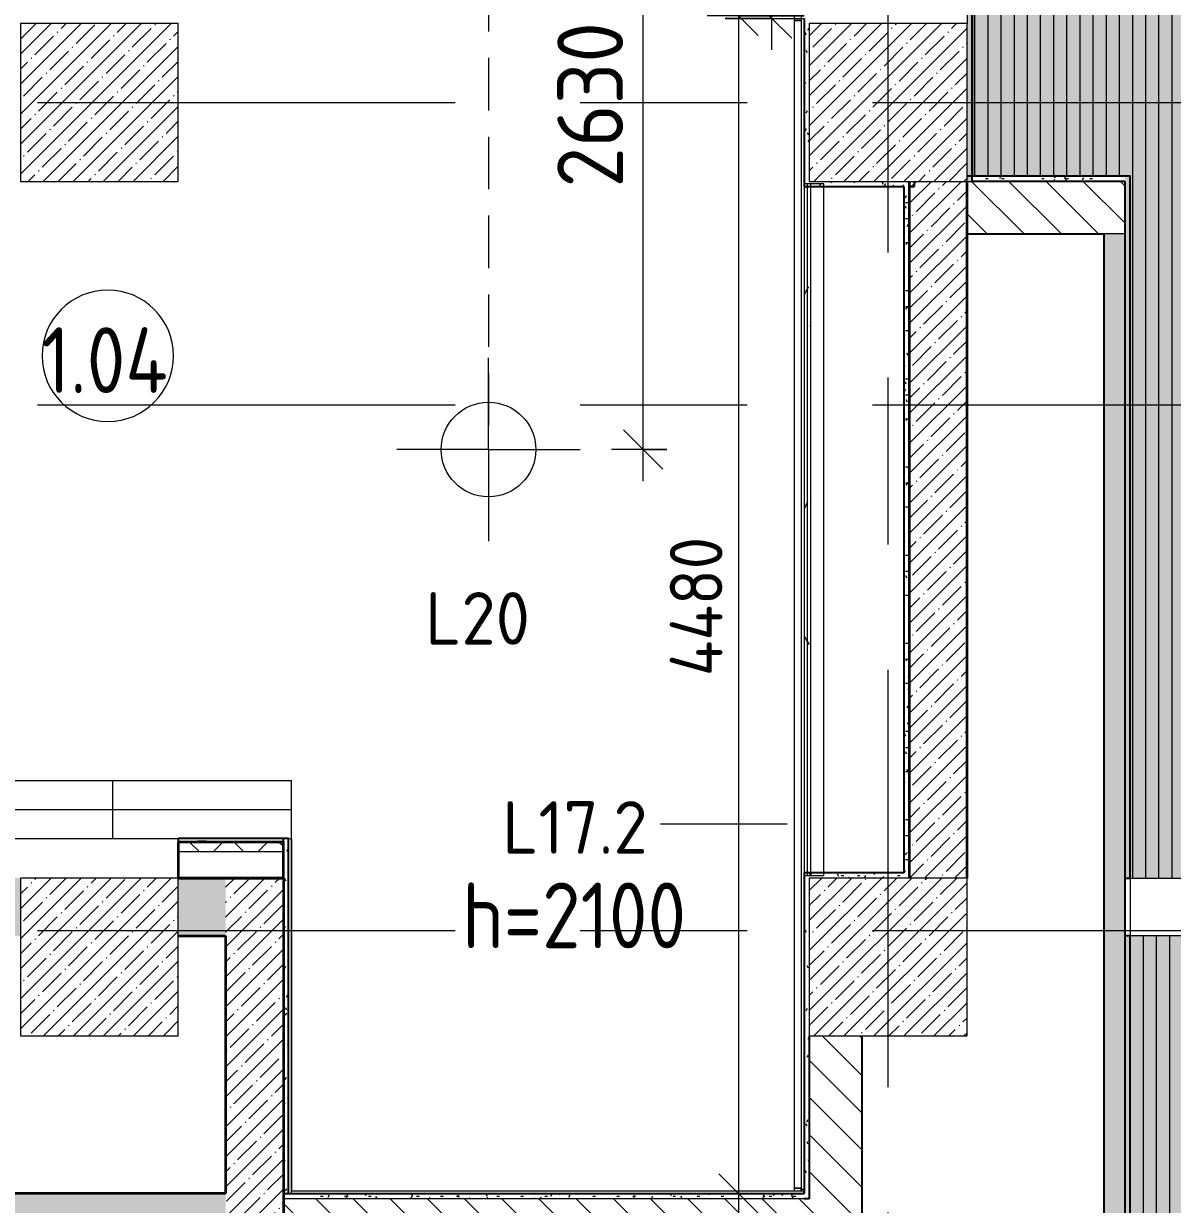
# Model space of a CAD drawing. Header units: millimetres. Extents: x -2911 to 185522, y -8553 to 29000.
# Drawn here: x 30022 to 34391, y 13959 to 18450 of the extents above; entities that cross this region are included whole.
import ezdxf

# ---------------------------------------------------------------- set-up
doc = ezdxf.new("R2010")
doc.units = ezdxf.units.MM
doc.linetypes.add('ADSK_Штрих_ш2 п1', pattern=[300, 200, -100])
doc.linetypes.add('Осевая', pattern=[3175, 635, -476.25, 1587.5, -476.25])
for name, color, linetype, lineweight in [('A-ANNO-DIMS', 7, 'Continuous', 9), ('A-ANNO-DIMS-100', 7, 'Continuous', 9), ('A-AREA-IDEN', 7, 'Continuous', 9), ('A-CLNG-PATT', 7, 'Continuous', 9), ('A-DETL-1', 7, 'ADSK_Штрих_ш2 п1', 9), ('A-WALL', 7, 'Continuous', 9), ('A-WALL-PATT', 7, 'Continuous', 9), ('E-LITE-EQPM-IDEN', 7, 'Continuous', 9), ('I-WALL', 7, 'Continuous', 9), ('S-COLS', 7, 'Continuous', 9), ('Оси-2', 7, 'Осевая', 9)]:
    doc.layers.add(name, color=color, linetype=linetype, lineweight=lineweight)
for name, color, linetype, lineweight, true_color in [('A-ANNO-NOTE', 1, 'Continuous', 9, 0xff0000), ('A-CLNG-1', 7, 'Continuous', 9, 0xc0c0c0), ('A-WALL-1', 7, 'Continuous', 25, 0x3c3c3c), ('A-WALL-2', 7, 'Continuous', 13, 0x3c3c3c), ('A-WALL-3', 7, 'Continuous', 35, 0x3c3c3c), ('A-WALL-FNSH-1', 7, 'Continuous', 9, 0x3c3c3c), ('A-WALL-FNSH-2', 7, 'Continuous', 13, 0x3c3c3c), ('E-LITE-EQPM-1', 1, 'Continuous', 9, 0xff0000), ('G-ANNO-TEXT-1', 1, 'Continuous', 9, 0xff0000)]:
    doc.layers.add(name, color=color, linetype=linetype, lineweight=lineweight, true_color=true_color)
doc.layers.add('A-CLNG-PATT-1', color=7, linetype='Continuous', lineweight=9, transparency=1)
doc.styles.add('GOST Common', font='GOST_Common.ttf', dxfattribs={"height": 200})
doc.styles.add('GOST Common_1', font='GOST_Common.ttf', dxfattribs={"width": 0.9, "height": 250})
doc.styles.add('ISOCPEUR', font='isocpeur.ttf', dxfattribs={"width": 0.9, "height": 250})
doc.styles.add('ISOCPEUR_2', font='isocpeur.ttf', dxfattribs={"width": 0.9, "height": 200})
doc.dimstyles.new('ISO-2_0_0_9К_Средний_округл2', dxfattribs={"dimscale": 304.8, "dimtxt": 199.196235, "dimasz": 0.492126, "dimexe": 0.393701, "dimexo": 0, "dimgap": 0, "dimtad": 1, "dimdec": 0, "dimrnd": 10, "dimzin": 0, "dimdsep": 46, "dimtxsty": 'ISOCPEUR_2', "dimblk1": 'OBLIQUE', "dimblk2": 'OBLIQUE', "dimsah": 1, "dimcen": 0.09, "dimdle": 0.393701, "dimazin": 0, "dimtfac": 1, "dimtdec": 4, "dimtix": 1, "dimtmove": 0, "dimatfit": 3, "dimfxl": 1, "dimtvp": 1, "dimtolj": 1, "dimtzin": 0, "dimarcsym": 2})
doc.dimstyles.new('ISO-2_5_0_9К_БОЛЬШОЙ', dxfattribs={"dimscale": 304.8, "dimtxt": 248.995294, "dimasz": 0.492126, "dimexe": 0.393701, "dimexo": 0.984252, "dimgap": 0, "dimtad": 1, "dimdec": 0, "dimrnd": 10, "dimzin": 0, "dimdsep": 46, "dimtxsty": 'ISOCPEUR', "dimblk1": 'OBLIQUE', "dimblk2": 'OBLIQUE', "dimsah": 1, "dimcen": 0.09, "dimdle": 0.393701, "dimazin": 0, "dimtfac": 1, "dimtdec": 4, "dimtix": 1, "dimtmove": 0, "dimatfit": 3, "dimfxl": 1, "dimtvp": 1, "dimtolj": 1, "dimtzin": 0, "dimarcsym": 2})
pattern_1 = [(45, (0, 0), (-57.02463, 57.02463), []), (45, (57.025, 0), (-57.02463, 57.02463), [100.806, -20.161, 3.353, -16.808])]
pattern_2 = [(135, (0, 0), (-70.71068, -70.71068), [])]
pattern_3 = [(0, (0, 0), (121.92, 30.48), [10.058, -81.382, 10.058, -81.382, -487.68]), (0, (0, 0), (121.92, 30.48), [-182.88, 10.058, -172.822, 10.058, -81.382, -213.36]), (0, (0, 0), (121.92, 30.48), [-457.2, 10.058, -50.902, 10.058, -142.342]), (120, (45.72, 15.24), (-87.356454, 90.345817), [10.058, -81.382, 10.058, -81.382, -487.68]), (120, (45.72, 15.24), (-87.356454, 90.345817), [-182.88, 10.058, -172.822, 10.058, -81.382, -213.36]), (120, (45.72, 15.24), (-87.356454, 90.345817), [-457.2, 10.058, -50.902, 10.058, -142.342]), (240, (60.96, 76.2), (-34.563546, -120.825817), [10.058, -81.382, 10.058, -81.382, -487.68]), (240, (60.96, 76.2), (-34.563546, -120.825817), [-182.88, 10.058, -172.822, 10.058, -81.382, -213.36]), (240, (60.96, 76.2), (-34.563546, -120.825817), [-457.2, 10.058, -50.902, 10.058, -142.342])]
pattern_4 = [(0, (0, 0), (406.4, 101.6), [33.528, -271.272, 33.528, -271.272, -1625.6]), (0, (0, 0), (406.4, 101.6), [-609.6, 33.528, -576.072, 33.528, -271.272, -711.2]), (0, (0, 0), (406.4, 101.6), [-1524, 33.528, -169.672, 33.528, -474.472]), (120, (152.4, 50.8), (-291.18818, 301.15272), [33.528, -271.272, 33.528, -271.272, -1625.6]), (120, (152.4, 50.8), (-291.18818, 301.15272), [-609.6, 33.528, -576.072, 33.528, -271.272, -711.2]), (120, (152.4, 50.8), (-291.18818, 301.15272), [-1524, 33.528, -169.672, 33.528, -474.472]), (240, (203.2, 254), (-115.21182, -402.75272), [33.528, -271.272, 33.528, -271.272, -1625.6]), (240, (203.2, 254), (-115.21182, -402.75272), [-609.6, 33.528, -576.072, 33.528, -271.272, -711.2]), (240, (203.2, 254), (-115.21182, -402.75272), [-1524, 33.528, -169.672, 33.528, -474.472])]

# ---------------------------------------------------------------- blocks, each defined once
blk = doc.blocks.new('BSC_Колонна _Прямоугольная - 600х600-V13-План расстановки осветительного оборудования 2 этажа в осях 1-12')
at = {"layer": 'S-COLS'}
h = blk.add_hatch(dxfattribs=at)
h.set_pattern_fill('FP_19', color=256, style=0, pattern_type=2)
h.set_pattern_definition([(45, (-33310, -18150), (-57.02463, 57.02463), []), (45, (-33252.975, -18150), (-57.02463, 57.02463), [100.806, -20.161, 3.353, -16.808])])
h.paths.add_polyline_path([(-300, -300), (300, -300), (300, 300), (-300, 300), (-300, -174.2)])
for p, q in [((300, 300), (-300, 300)), ((-300, 300), (-300, -300)), ((300, -300), (300, 300)), ((-300, -300), (300, -300))]:
    blk.add_line(p, q, dxfattribs=at)
blk = doc.blocks.new('BSC_Колонна _Прямоугольная - 600х600-V15-План расстановки осветительного оборудования 2 этажа в осях 1-12')
at = {"layer": 'S-COLS'}
h = blk.add_hatch(dxfattribs=at)
h.set_pattern_fill('FP_20', color=256, style=0, pattern_type=2)
h.set_pattern_definition([(45, (-33310, -14900), (-57.02463, 57.02463), []), (45, (-33252.975, -14900), (-57.02463, 57.02463), [100.806, -20.161, 3.353, -16.808])])
h.paths.add_polyline_path([(-300, -300), (300, -300), (300, 300), (-300, 300), (-300, -63.6)])
for p, q in [((300, 300), (-300, 300)), ((-300, 300), (-300, -300)), ((300, -300), (300, 300)), ((-300, -300), (300, -300))]:
    blk.add_line(p, q, dxfattribs=at)
blk = doc.blocks.new('BSC_Колонна _Прямоугольная - 600х600-V19-План расстановки осветительного оборудования 2 этажа в осях 1-12')
at = {"layer": 'S-COLS'}
h = blk.add_hatch(dxfattribs=at)
h.set_pattern_fill('FP_25', color=256, style=0, pattern_type=2)
h.set_pattern_definition([(45, (-30310, -14900), (-57.02463, 57.02463), []), (45, (-30252.975, -14900), (-57.02463, 57.02463), [100.806, -20.161, 3.353, -16.808])])
h.paths.add_polyline_path([(-300, -300), (300, -300), (300, 300), (-300, 300), (-300, -63.6)])
for p, q in [((300, 300), (-300, 300)), ((-300, 300), (-300, -300)), ((300, -300), (300, 300)), ((-300, -300), (300, -300))]:
    blk.add_line(p, q, dxfattribs=at)
blk = doc.blocks.new('Стены наклон_ амфитеатр - Стены наклон_ амфитеатр-32992696-План расстановки осветительного оборудования 2 этажа в осях 1-12')
at = {"layer": 'A-WALL-PATT'}
h = blk.add_hatch(dxfattribs=at)
h.set_pattern_fill('FP_62', color=256, style=0, pattern_type=2)
h.set_pattern_definition([(180, (26460, 15460), (-4e-13, -3050), []), (270, (26460, 15460), (1300, 8e-14), [])])
h.paths.add_polyline_path([(21879, 15350), (31041, 15350), (31041, 15570), (21879, 15570), (21879, 15359.7)])
at = {"layer": 'A-WALL'}
for p, q in [((31041, 15570), (28660, 15570)), ((31041, 15350), (31041, 15570)), ((31030, 15350), (31041, 15350))]:
    blk.add_line(p, q, dxfattribs=at)
blk = doc.blocks.new('Downlight - Strip - Лента_подстветка _в вестибюль l_4480_ 3-33402820-План расстановки осветительного оборудования 2 этажа в осях 1-12')
at = {"layer": 'E-LITE-EQPM-1'}
for p, q in [((-2231, -205.9), (-2220.9, -205.9)), ((-2220.9, -231.3), (-2220.9, -205.9)), ((-2220.9, -205.9), (2221, -205.9)), ((-2220.9, -205.9), (-2220.9, -231.3)), ((-2220.9, -231.3), (-2220.9, -205.9)), ((-2220.9, -205.9), (2221, -205.9)), ((2221, -205.9), (2221, -231.3)), ((2221, -231.3), (2221, -205.9)), ((2221, -205.9), (2240, -205.9)), ((2221, -205.9), (2221, -231.3)), ((2240, -205.9), (2240, -231.3)), ((-2220.9, -231.3), (-2231, -231.3)), ((2221, -231.3), (-2220.9, -231.3)), ((2221, -231.3), (-2220.9, -231.3)), ((2240, -231.3), (2221, -231.3))]:
    blk.add_line(p, q, dxfattribs=at)
blk = doc.blocks.new('BSC_Колонна _Прямоугольная - 600х600-V61-План расстановки осветительного оборудования 2 этажа в осях 1-12')
at = {"layer": 'S-COLS'}
h = blk.add_hatch(dxfattribs=at)
h.set_pattern_fill('FP_64', color=256, style=0, pattern_type=2)
h.set_pattern_definition([(45, (-30310, -18150), (-57.02463, 57.02463), []), (45, (-30252.975, -18150), (-57.02463, 57.02463), [100.806, -20.161, 3.353, -16.808])])
h.paths.add_polyline_path([(-300, -300), (300, -300), (300, 300), (-300, 300)])
for p, q in [((300, 300), (-300, 300)), ((-300, 300), (-300, -300)), ((300, -300), (300, 300)), ((-300, -300), (300, -300))]:
    blk.add_line(p, q, dxfattribs=at)
blk = doc.blocks.new('DIMBLOCK36-План расстановки осветительного оборудования 2 этажа в осях 1-12')
at = {"layer": 'A-ANNO-DIMS-100', "lineweight": 20}
for p, q in [((32868.1, 19455), (32793.1, 19530)), ((32868.1, 19455), (32943.1, 19380)), ((32868.1, 18470), (32793.1, 18545)), ((32868.1, 18470), (32943.1, 18395))]:
    blk.add_line(p, q, dxfattribs=at)
at = {"layer": 'A-ANNO-DIMS-100'}
for p, q in [((32468.3, 19455), (32988.1, 19455)), ((32868.1, 19455), (32468.3, 19455)), ((32868.1, 18350), (32868.1, 19455)), ((32690, 18470), (32988.1, 18470)), ((32868.1, 18470), (32690, 18470))]:
    blk.add_line(p, q, dxfattribs=at)
at = {"layer": 'A-ANNO-DIMS-100', "color": 0, "insert": (32541.5, 18747), "char_height": 250, "width": 517.144, "attachment_point": 1, "rotation": 90, "line_spacing_factor": 1.149209, "style": 'ISOCPEUR'}
blk.add_mtext('1/2', dxfattribs=at)
blk = doc.blocks.new('_Oblique')
at = {"color": 0, "linetype": 'ByBlock', "lineweight": -2}
blk.add_line((-0.5, -0.5), (0.5, 0.5), dxfattribs=at)
blk = doc.blocks.new('DIMBLOCK38-План расстановки осветительного оборудования 2 этажа в осях 1-12')
at = {"layer": 'A-ANNO-DIMS-100'}
for p, q in [((32378.3, 16710), (32378.3, 19575)), ((32468.3, 19455), (32258.3, 19455)), ((32378.3, 19455), (32468.3, 19455)), ((32468.3, 16830), (32258.3, 16830)), ((32378.3, 16830), (32468.3, 16830))]:
    blk.add_line(p, q, dxfattribs=at)
at = {"layer": 'A-ANNO-DIMS-100', "lineweight": 20}
for p, q in [((32378.3, 19455), (32303.3, 19530)), ((32378.3, 19455), (32453.3, 19380)), ((32378.3, 16830), (32303.3, 16905)), ((32378.3, 16830), (32453.3, 16755))]:
    blk.add_line(p, q, dxfattribs=at)
at = {"layer": 'A-ANNO-DIMS-100', "color": 0, "insert": (32051.7, 17826.5), "char_height": 250, "width": 758.478, "attachment_point": 1, "rotation": 90, "line_spacing_factor": 1.149209, "style": 'ISOCPEUR'}
blk.add_mtext('2630', dxfattribs=at)
blk = doc.blocks.new('Марка_Помещения - Номер-25198446-План расстановки осветительного оборудования 2 этажа в осях 1-12')
at = {"layer": 'A-AREA-IDEN'}
for start, end in [(360, 180), (180, 360)]:
    blk.add_arc((0, 0), 2.5, start, end, dxfattribs=at)
blk = doc.blocks.new('DIMBLOCK156-План расстановки осветительного оборудования 2 этажа в осях 1-12')
at = {"layer": 'A-ANNO-DIMS-100'}
for p, q in [((32741.1, 18600), (32741.1, 13880)), ((32990, 18480), (32621.1, 18480)), ((32741.1, 18480), (32990, 18480)), ((32847.1, 14000), (32621.1, 14000)), ((32741.1, 14000), (32847.1, 14000))]:
    blk.add_line(p, q, dxfattribs=at)
at = {"layer": 'A-ANNO-DIMS-100', "lineweight": 20}
for p, q in [((32741.1, 18480), (32666.1, 18555)), ((32741.1, 18480), (32816.1, 18405)), ((32741.1, 14000), (32666.1, 14075)), ((32741.1, 14000), (32816.1, 13925))]:
    blk.add_line(p, q, dxfattribs=at)
at = {"layer": 'A-ANNO-DIMS-100', "color": 0, "insert": (32479.8, 15968), "char_height": 200, "width": 652.751, "attachment_point": 1, "rotation": 90, "line_spacing_factor": 1.149209, "style": 'ISOCPEUR_2'}
blk.add_mtext('4480', dxfattribs=at)

msp = doc.modelspace()

# ---------------------------------------------------------------- hatches: boundary and pattern name
at = {"layer": 'A-CLNG-PATT'}
h = msp.add_hatch(dxfattribs=at)
h.set_pattern_fill('FP_56', color=256, style=0, pattern_type=2)
h.set_pattern_definition([(270, (35940, 19289.5), (50, 3e-15), [])])
h.paths.add_polyline_path([(38249, 15200), (38249, 23004), (37640, 23004), (37640, 23379), (34561, 23379), (34561, 23003), (33631, 23003), (33631, 17871.0001), (34231, 17871.0001), (34231, 15200), (36272.3243, 15200)])
h = msp.add_hatch(dxfattribs=at)
h.set_pattern_fill('FP_58', color=256, style=0, pattern_type=2)
h.set_pattern_definition([(90, (29280.914, 12844.014), (-50, 3e-15), [])])
h.paths.add_polyline_path([(32616.9604, 141), (32989, 141), (32989, 521), (33631, 521), (33631, 141), (35468.9999, 141), (35468.9999, 521), (35911, 521), (35911, 141), (37969, 141), (37969, 421), (38249, 421), (38249, 5249), (37189, 5249), (37189, 7921), (38282.6518, 7921), (38282.6518, 10679), (37969, 10679), (37969, 11221), (38249, 11221), (38249, 11476.6868), (37982.6518, 11609.8609), (38249, 11743.0349), (38249, 14980), (34231, 14980), (34231, 13759), (20231, 13759), (20231, 10880), (20250, 10880), (20250, 10830), (20231, 10830), (20231, 10325.4487), (20250, 10325.4487), (20250, 10275.4487), (20231, 10275.4487), (20231, 8530.4487), (20250, 8530.4487), (20250, 8480.4487), (20231, 8480.4487), (20231, 7970), (20250, 7970), (20250, 7921), (30931, 7921), (30931, 141), (31398.5058, 141)])
h.paths.add_polyline_path([(33310, 7089.7359), (33226.1877, 7096.9759), (33150.0237, 7115.6611), (33073.8809, 7148.087), (33009.127, 7187.9967), (32945.2477, 7243.8033), (32894.6919, 7304.1471), (32854.6505, 7370.0371), (32823.2771, 7448.288), (32805.7178, 7523.9932), (32799.8721, 7601.7302), (32807.0058, 7683.9369), (32825.6611, 7759.9763), (32856.2424, 7833.109), (32897.9967, 7900.8729), (32949.8959, 7961.4151), (33015.5872, 8016.1906), (33082.3363, 8056.3019), (33157.5776, 8086.5523), (33233.6186, 8104.2527), (33311.6493, 8110.1343), (33393.9369, 8102.9942), (33469.9763, 8084.3389), (33546.938, 8051.4112), (33613.0668, 8010.1295), (33673.8306, 7957.2759), (33726.4522, 7893.9858), (33766.4545, 7827.2951), (33795.9293, 7755.0173), (33814.0506, 7678.9492), (33819.764, 7593.6469), (33812.9942, 7516.0631), (33794.3389, 7440.0237), (33763.7576, 7366.891), (33722.0033, 7299.1271), (33665.4435, 7234.6044), (33606.1431, 7184.8698), (33539.5706, 7144.488), (33467.3606, 7114.6333), (33388.5945, 7095.9215), (33310.4989, 7089.7752)])
h.paths.add_polyline_path([(33310, 7090.7359), (33391.2865, 7097.3948), (33467.6802, 7115.7891), (33546.5422, 7149.5155), (33612.5865, 7190.7713), (33671.7382, 7241.8093), (33723.3428, 7302.848), (33766.4109, 7375.2046), (33795.5651, 7447.7364), (33813.2833, 7524.0073), (33819.0953, 7602.1442), (33812.8592, 7680.2285), (33794.2109, 7757.6803), (33763.4794, 7831.655), (33721.1108, 7900.3829), (33664.5016, 7964.889), (33609.2773, 8012.0394), (33535.1234, 8056.275), (33463.2844, 8085.3201), (33387.0522, 8103.1999), (33308.9279, 8109.1797), (33226.1877, 8101.9989), (33152.3197, 8084.2109), (33078.3449, 8053.4794), (33010.0743, 8011.5013), (32949.1888, 7959.2762), (32894.4471, 7893.5456), (32854.1989, 7826.2677), (32824.71, 7753.4098), (32806.8834, 7678.1113), (32800.7359, 7600), (32807.6487, 7517.6558), (32826.078, 7441.6221), (32856.5206, 7368.345), (32898.4987, 7300.0743), (32950.7238, 7239.1888), (33013.3968, 7186.3209), (33082.8639, 7144.5586), (33158.7579, 7114.1896), (33235.0671, 7096.6333), (33309.5497, 7090.7714)])
h.paths.add_polyline_path([(33310, 7100), (33226.1877, 7107.4991), (33152.3197, 7125.7855), (33077.1115, 7158.1081), (33010.6621, 7200.1422), (32953.6695, 7249.6982), (32902.0441, 7311.733), (32863.2836, 7375.9336), (32834.4717, 7445.4915), (32816.139, 7521.9957), (32810, 7600), (32816.5037, 7679.6665), (32835.6575, 7757.3713), (32867.074, 7831.2011), (32910.1422, 7899.3379), (32956.4466, 7953.5534), (33016.1074, 8004.5085), (33083.0047, 8045.5033), (33155.4915, 8075.5283), (33231.7827, 8093.8442), (33310.0146, 8099.9989), (33389.8229, 8093.4587), (33467.6802, 8074.2145), (33541.655, 8042.6477), (33609.3379, 7999.8578), (33664.5016, 7952.4432), (33714.5085, 7893.8926), (33757.7724, 7821.5169), (33785.5282, 7754.5085), (33803.8441, 7678.2172), (33809.9954, 7599.9416), (33803.4962, 7520.3336), (33783.8679, 7441.483), (33752.9259, 7368.799), (33709.8578, 7300.6621), (33663.5534, 7246.4466), (33603.8926, 7195.4915), (33530.8014, 7151.9312), (33458.2181, 7122.9616), (33388.2172, 7106.1558), (33310.1314, 7100.0103)])
at = {"layer": 'A-CLNG-PATT-1'}
msp.add_hatch(color=256, dxfattribs=at).paths.add_polyline_path([(38249, 15200), (38249, 22999.5), (37640, 22999.5), (37640, 23379), (34561, 23379), (34560, 23004), (33631, 23003), (33631, 17871.0001), (34231, 17871.0001), (34231, 15200), (36272.3243, 15200)])
h = msp.add_hatch(color=256, dxfattribs=at)
h.paths.add_polyline_path([(32989, 141), (32989, 521), (33631, 521), (33631, 141), (35468.9999, 141), (35468.9999, 521), (35911, 521), (35911, 141), (37969, 141), (37969, 421), (38249, 421), (38249, 5249), (37189, 5249), (37189, 7921), (38282.6518, 7921), (38282.6518, 10679), (37969, 10679), (37969, 11221), (38249, 11221), (38249, 11476.6868), (37982.6518, 11609.8609), (38249, 11743.0349), (38249, 14980), (34231, 14980), (34231, 13759), (20231, 13759), (20231, 10880), (20250, 10880), (20250, 10830), (20231, 10830), (20231, 10325.4487), (20250, 10325.4487), (20250, 10275.4487), (20231, 10275.4487), (20231, 8530.4487), (20250, 8530.4487), (20250, 8480.4487), (20231, 8480.4487), (20231, 7970), (20250, 7970), (20250, 7921), (30931, 7921), (30931, 141), (32616.9604, 141)])
h.paths.add_polyline_path([(33310, 7089.7359), (33226.1877, 7096.9759), (33150.0237, 7115.6611), (33073.8809, 7148.087), (33009.127, 7187.9967), (32945.2477, 7243.8033), (32893.4906, 7306.1074), (32853.4212, 7373.0048), (32823.2771, 7448.288), (32805.7178, 7523.9932), (32799.8721, 7601.7302), (32807.0058, 7683.9369), (32825.6611, 7759.9763), (32856.2424, 7833.109), (32897.9967, 7900.8729), (32949.8959, 7961.4151), (33016.1074, 8016.5094), (33083.0047, 8056.5788), (33157.5776, 8086.5523), (33233.6186, 8104.2527), (33311.6493, 8110.1343), (33393.9369, 8102.9942), (33469.9763, 8084.3389), (33546.938, 8051.4112), (33613.0668, 8010.1295), (33673.8306, 7957.2759), (33726.5094, 7893.8926), (33766.5787, 7826.9953), (33796.0514, 7754.5085), (33814.1082, 7678.2172), (33819.764, 7593.6469), (33812.9942, 7516.0631), (33794.3389, 7440.0237), (33763.7576, 7366.891), (33722.0033, 7299.1271), (33665.4435, 7234.6044), (33603.8926, 7183.4906), (33536.9952, 7143.4212), (33464.5085, 7113.9486), (33388.2172, 7095.8918), (33310.4989, 7089.7752)])
h.paths.add_polyline_path([(33310, 7090.7359), (33391.2865, 7097.3948), (33467.6802, 7115.7891), (33546.5422, 7149.5155), (33612.5865, 7190.7713), (33671.7382, 7241.8093), (33725.3401, 7306.1074), (33766.4109, 7375.2046), (33795.5651, 7447.7364), (33813.2833, 7524.0073), (33819.0953, 7602.1442), (33812.9566, 7679.8229), (33794.2109, 7757.6803), (33763.4794, 7831.655), (33721.1108, 7900.3829), (33664.5016, 7964.889), (33603.8926, 8015.3402), (33535.1234, 8056.275), (33463.2844, 8085.3201), (33387.0522, 8103.1999), (33308.9279, 8109.1797), (33226.1877, 8101.9989), (33152.3197, 8084.2109), (33078.3449, 8053.4794), (33010.0743, 8011.5013), (32949.1888, 7959.2762), (32894.4471, 7893.5456), (32854.1989, 7826.2677), (32823.944, 7750.2191), (32806.8834, 7678.1113), (32801.065, 7595.8188), (32807.0434, 7520.1771), (32826.078, 7441.6221), (32856.5206, 7368.345), (32898.4987, 7300.0743), (32950.7238, 7239.1888), (33016.1074, 7184.6598), (33083.0047, 7144.5003), (33158.7579, 7114.1896), (33235.0671, 7096.6333), (33309.5497, 7090.7714)])
h.paths.add_polyline_path([(33310, 7100), (33226.1877, 7107.4991), (33152.3197, 7125.7855), (33077.1115, 7158.1081), (33010.6621, 7200.1422), (32953.6695, 7249.6982), (32902.0441, 7311.733), (32863.2836, 7375.9336), (32834.4717, 7445.4915), (32816.139, 7521.9957), (32810, 7600), (32816.5037, 7679.6665), (32835.6575, 7757.3713), (32867.074, 7831.2011), (32910.1422, 7899.3379), (32956.4466, 7953.5534), (33016.1074, 8004.5085), (33083.0047, 8045.5033), (33155.4915, 8075.5283), (33231.7827, 8093.8442), (33310.0146, 8099.9989), (33389.8229, 8093.4587), (33467.6802, 8074.2145), (33541.655, 8042.6477), (33609.3379, 7999.8578), (33664.5016, 7952.4432), (33714.5085, 7893.8926), (33757.7724, 7821.5169), (33785.5282, 7754.5085), (33803.8441, 7678.2172), (33809.9954, 7599.9416), (33803.4962, 7520.3336), (33783.8679, 7441.483), (33752.9259, 7368.799), (33709.8578, 7300.6621), (33663.5534, 7246.4466), (33603.8926, 7195.4915), (33530.8014, 7151.9312), (33458.2181, 7122.9616), (33388.2172, 7106.1558), (33310.1314, 7100.0103)])
at = {"layer": 'I-WALL'}
h = msp.add_hatch(dxfattribs=at)
h.set_pattern_fill('FP_48', color=256, style=0, pattern_type=2)
h.set_pattern_definition(pattern_3)
h.paths.add_polyline_path([(33630, 17850.0001), (33630, 23004), (33610, 23004), (33610, 17850.0001)])
h = msp.add_hatch(dxfattribs=at)
h.set_pattern_fill('FP_48', color=256, style=0, pattern_type=2)
h.set_pattern_definition(pattern_3)
h.paths.add_polyline_path([(33010, 17830.0001), (33010, 18450.0001), (32990, 18450.0001), (32990, 17830.0001)])
h = msp.add_hatch(dxfattribs=at)
h.set_pattern_fill('FP_50', color=256, style=0, pattern_type=2)
h.set_pattern_definition(pattern_4)
h.paths.add_polyline_path([(33002.5, 15210.0001), (33002.5, 17840.0001), (32990, 17840.0001), (32990, 15210.0001)])
h = msp.add_hatch(dxfattribs=at)
h.set_pattern_fill('FP_50', color=256, style=0, pattern_type=2)
h.set_pattern_definition(pattern_4)
h.paths.add_polyline_path([(33015, 15210.0001), (33015, 17840.0001), (33002.5, 17840.0001), (33002.5, 15210.0001)])
h = msp.add_hatch(dxfattribs=at)
h.set_pattern_fill('FP_48', color=256, style=0, pattern_type=2)
h.set_pattern_definition(pattern_3)
h.paths.add_polyline_path([(33390, 17830.0001), (33410, 17830.0001), (33410, 17850.0001), (33010, 17850.0001), (33010, 17830.0001), (33370, 17830.0001)])
h = msp.add_hatch(dxfattribs=at)
h.set_pattern_fill('FP_48', color=256, style=0, pattern_type=2)
h.set_pattern_definition(pattern_3)
h.paths.add_polyline_path([(33390, 15200.0001), (33390, 17830.0001), (33370, 17830.0001), (33370, 15200.0001)])
h = msp.add_hatch(dxfattribs=at)
h.set_pattern_fill('FP_13', color=256, style=0, pattern_type=2)
h.set_pattern_definition(pattern_1)
h.paths.add_polyline_path([(33591.8726, 15200.0001), (33610, 15200.0001), (33610, 17850.0001), (33390, 17850.0001), (33390, 15200.0001)])
h = msp.add_hatch(dxfattribs=at)
h.set_pattern_fill('FP_48', color=256, style=0, pattern_type=2)
h.set_pattern_definition(pattern_3)
h.paths.add_polyline_path([(34210, 17850.0001), (34210, 17870.0001), (33610, 17870.0001), (33610, 17850.0001), (33835.415, 17850.0001)])
h = msp.add_hatch(dxfattribs=at)
h.set_pattern_fill('FP_11', color=256, style=0, pattern_type=2)
h.set_pattern_definition(pattern_2)
h.paths.add_polyline_path([(34130, 17650.0001), (34210, 17650.0001), (34210, 17850.0001), (33610, 17850.0001), (33610, 17650.0001), (33835.415, 17650.0001)])
h = msp.add_hatch(dxfattribs=at)
h.set_pattern_fill('FP_48', color=256, style=0, pattern_type=2)
h.set_pattern_definition(pattern_3)
h.paths.add_polyline_path([(34210, 13780), (34230, 13780), (34230, 14980), (34210, 14980), (34210, 14836.4446)])
h.paths.add_polyline_path([(34230, 15200), (34230, 17870.0001), (34210, 17870.0001), (34210, 15200)])
h = msp.add_hatch(dxfattribs=at)
h.set_pattern_fill('FP_22', color=256, style=0, pattern_type=2)
h.set_pattern_definition([(135, (0, 0), (-75.43415, -75.43415), [106.68, -17.78, 3.556, -17.78]), (135, (0, 75.39), (-75.43415, -75.43415), []), (50, (0, 0), (127.52922, -11.15758), [13.335, -146.685]), (355, (0, 0), (-24.66966, 133.74002), [10.668, -117.348]), (100.451, (10.63, -0.93), (102.85973, 122.58178), [11.333, -124.663]), (46.184, (0, 35.56), (189.75516, -29.43036), [20.002, -220.027]), (96.636, (15.81, 33.1), (166.1822, 173.1996), [17, -186.995]), (351.184, (0, 35.56), (166.1839, 173.1976), [16.002, -176.022]), (21, (17.78, 26.67), (106.13027, -71.58603), [13.335, -146.685]), (326, (17.78, 26.67), (43.26188, 128.93175), [10.668, -117.348]), (71.451, (26.62, 20.7), (149.39198, 57.34505), [11.333, -124.663]), (37.5, (0, 0), (2.16223, 59.18836), [3.353, -112.573, 3.353, -115.773, -117.792]), (37.5, (0, 0), (2.16223, 59.18836), [-235.052, 3.353, -114.44]), (7.5, (0, 0), (46.77386, 70.12615), [3.353, -64.567, 3.353, -109.906, -44.894]), (7.5, (0, 0), (46.77386, 70.12615), [-181.178, 3.353, -41.542]), (327.5, (-39.65, 0), (94.91367, -4.010093), [3.353, -41.097, 3.353, -135.331, -184.023]), (327.5, (-39.65, 0), (94.91367, -4.010093), [-183.134, 3.353, -180.67]), (317.5, (-57.43, 0), (103.69057, 17.79882), [3.353, -54.432, 3.353, -88.748, -130.683]), (317.5, (-57.43, 0), (103.69057, 17.79882), [-149.885, 3.353, -127.33])])
h.paths.add_polyline_path([(34210, 13780), (34210, 17650.0001), (34130, 17650.0001), (34130, 13780)])
h = msp.add_hatch(dxfattribs=at)
h.set_pattern_fill('FP_50', color=256, style=0, pattern_type=2)
h.set_pattern_definition(pattern_4)
h.paths.add_polyline_path([(31010, 15337.0001), (31010, 15350.0001), (30610, 15350.0001), (30610, 15337.0001)])
h = msp.add_hatch(dxfattribs=at)
h.set_pattern_fill('FP_51', color=256, style=0, pattern_type=2)
h.set_pattern_definition([(135, (0, 0), (-84.8528, -84.8528), []), (225, (0, 0), (84.8528, -84.8528), [])])
h.paths.add_polyline_path([(31010, 15300.0001), (31010, 15337.0001), (30610, 15337.0001), (30610, 15300.0001)])
h = msp.add_hatch(dxfattribs=at)
h.set_pattern_fill('FP_48', color=256, style=0, pattern_type=2)
h.set_pattern_definition(pattern_3)
h.paths.add_polyline_path([(31010, 14000), (31030, 14000), (31030, 15350.0001), (31010, 15350.0001), (31010, 14836.4446)])
h = msp.add_hatch(dxfattribs=at)
h.set_pattern_fill('FP_13', color=256, style=0, pattern_type=2)
h.set_pattern_definition(pattern_1)
h.paths.add_polyline_path([(30010, 14980), (30010, 15200), (26410, 15200), (26410, 14980), (28961.5965, 14980)])
h.paths.add_polyline_path([(30790, 14980), (30790, 15200), (30610, 15200), (30610, 14980)])
h.paths.add_polyline_path([(25810, 14980), (25810, 15200), (22510, 15200), (22510, 14980), (25306.2326, 14980)])
h.paths.add_polyline_path([(21650.8687, 14980), (21910, 14980), (21910, 15200), (18710.2566, 15200), (18710.2566, 14980), (20210, 14980)])
h.paths.add_polyline_path([(18090.2566, 14980), (18110.2566, 14980), (18110.2566, 15200), (14320, 15200), (14320, 14980), (16890, 14980)])
h = msp.add_hatch(dxfattribs=at)
h.set_pattern_fill('FP_13', color=256, style=0, pattern_type=2)
h.set_pattern_definition(pattern_1)
h.paths.add_polyline_path([(30790, 13780), (31010, 13780), (31010, 15200), (30790, 15200), (30790, 14000)])
h = msp.add_hatch(dxfattribs=at)
h.set_pattern_fill('FP_48', color=256, style=0, pattern_type=2)
h.set_pattern_definition(pattern_3)
h.paths.add_polyline_path([(33370, 15200.0001), (33370, 15220.0001), (32990, 15220.0001), (32990, 15200.0001), (33010, 15200.0001)])
h = msp.add_hatch(dxfattribs=at)
h.set_pattern_fill('FP_48', color=256, style=0, pattern_type=2)
h.set_pattern_definition(pattern_3)
h.paths.add_polyline_path([(33010, 13980), (33010, 15200.0001), (32990, 15200.0001), (32990, 13980)])
h = msp.add_hatch(dxfattribs=at)
h.set_pattern_fill('FP_11', color=256, style=0, pattern_type=2)
h.set_pattern_definition(pattern_2)
h.paths.add_polyline_path([(33210, 13780), (33210, 14600.0001), (33010, 14600.0001), (33010, 13780)])
h = msp.add_hatch(dxfattribs=at)
h.set_pattern_fill('FP_13', color=256, style=0, pattern_type=2)
h.set_pattern_definition(pattern_1)
h.paths.add_polyline_path([(24087.778, 13780), (30790, 13780), (30790, 14000), (20210, 14000), (20210, 13780), (21650.8687, 13780)])
h = msp.add_hatch(dxfattribs=at)
h.set_pattern_fill('FP_48', color=256, style=0, pattern_type=2)
h.set_pattern_definition(pattern_3)
h.paths.add_polyline_path([(32990, 13980), (32990, 14000), (31010, 14000), (31010, 13980), (32616.9604, 13980)])
h = msp.add_hatch(dxfattribs=at)
h.set_pattern_fill('FP_11', color=256, style=0, pattern_type=2)
h.set_pattern_definition(pattern_2)
h.paths.add_polyline_path([(33010, 13780), (33010, 13980), (31010, 13980), (31010, 13780), (32616.9604, 13780)])

# ---------------------------------------------------------------- linework, layer by layer
at = {"layer": 'A-ANNO-NOTE'}
for q in [(31790, 17178.9017), (31441.0984, 16830.0001), (31790, 16481.0985), (32138.9016, 16830.0001)]:
    msp.add_line((31790, 16830.0001), q, dxfattribs=at)
msp.add_circle((31790, 16830.0001), 180, dxfattribs=at)
at = {"layer": 'A-CLNG-1'}
for p, q in [((33631, 23003), (33631, 17871.0001)), ((34230, 17871.0001), (34231, 17871.0001)), ((34231, 17871.0001), (34231, 15200)), ((34231, 15200), (38249, 15200)), ((38249, 14980), (34231, 14980)), ((34231, 14980), (34231, 13759))]:
    msp.add_line(p, q, dxfattribs=at)
at = {"layer": 'A-DETL-1'}
msp.add_line((31790, 19520.0001), (31790, 16820.0001), dxfattribs=at)
at = {"layer": 'A-WALL'}
for p, q in [((33610, 20790), (33610, 18450.0001)), ((33015, 17840.0001), (33015, 15210.0001)), ((33610, 17850.0001), (33630, 17850.0001)), ((34210, 17650.0001), (34130, 17650.0001)), ((31010, 15300.0001), (30610, 15300.0001)), ((32990, 13980), (31010, 13980))]:
    msp.add_line(p, q, dxfattribs=at)
at = {"layer": 'A-WALL-1'}
for p, q in [((33630, 17850.0001), (33630, 23004)), ((32990, 18470.0001), (32990, 17830.0001)), ((32990, 17830.0001), (33370, 17830.0001)), ((33370, 17830.0001), (33370, 15220.0001)), ((33390, 17830.0001), (33410, 17830.0001)), ((33410, 17830.0001), (33410, 17850.0001)), ((34230, 17870.0001), (33610, 17870.0001)), ((34210, 17850.0001), (33630, 17850.0001)), ((34210, 17850.0001), (34210, 13780)), ((34230, 15200), (34230, 17870.0001)), ((33610, 17650.0001), (34130, 17650.0001)), ((34130, 17650.0001), (34130, 13860)), ((31030, 15350.0001), (30610, 15350.0001)), ((30610, 15350.0001), (30610, 15337.0001)), ((31010, 15337.0001), (31010, 15350.0001)), ((31030, 14000), (31030, 15350.0001)), ((31010, 15200.0001), (31010, 15200)), ((33370, 15220.0001), (32990, 15220.0001)), ((32990, 15220.0001), (32990, 14000)), ((34210, 15200), (34230, 15200)), ((34230, 14980), (34210, 14980)), ((34230, 13760), (34230, 14980)), ((33010, 14600.0001), (33010, 13980)), ((33210, 14600.0001), (33210, 13780)), ((31010, 14000), (32990, 14000)), ((33010, 13980), (32990, 13980))]:
    msp.add_line(p, q, dxfattribs=at)
at = {"layer": 'A-WALL-2'}
for p, q in [((33065, 17840.0001), (33015, 17840.0001)), ((33065, 15210.0001), (33065, 17840.0001)), ((33015, 15210.0001), (33065, 15210.0001))]:
    msp.add_line(p, q, dxfattribs=at)
at = {"layer": 'A-WALL-3'}
for p, q in [((33390, 17850.0001), (33390, 15200.0001)), ((33610, 15200.0001), (33610, 17850.0001)), ((30610, 15337.0001), (30610, 15200.0001)), ((31010, 15337.0001), (30610, 15337.0001)), ((31010, 15200.0001), (31010, 15337.0001)), ((30610, 15200.0001), (31010, 15200.0001)), ((31010, 15200), (30610, 15200)), ((31010, 15200), (31010, 13780)), ((30610, 14980), (30790, 14980)), ((30790, 14980), (30790, 14000)), ((30790, 14000), (20210, 14000))]:
    msp.add_line(p, q, dxfattribs=at)
at = {"layer": 'A-WALL-FNSH-1'}
for p, q in [((33002.5, 17840.0001), (32990, 17840.0001)), ((32990, 17830.0001), (32990, 15220.0001)), ((32990, 15210.0001), (33002.5, 15210.0001))]:
    msp.add_line(p, q, dxfattribs=at)
at = {"layer": 'A-WALL-FNSH-2'}
for p, q in [((33015, 17840.0001), (33002.5, 17840.0001)), ((33002.5, 17840.0001), (33002.5, 15210.0001)), ((34230, 17871.0001), (33630, 17871.0001)), ((34230, 17870.0001), (34230, 17871.0001)), ((33002.5, 15210.0001), (33015, 15210.0001))]:
    msp.add_line(p, q, dxfattribs=at)
at = {"layer": 'E-LITE-EQPM-IDEN'}
msp.add_line((32926.1368, 15404.9914), (32444.3711, 15404.9914), dxfattribs=at)
at = {"layer": 'I-WALL'}
for p, q in [((32980, 14015.5), (32980, 18480.0001)), ((21910, 15350.0001), (30610, 15350.0001)), ((31040, 15350), (31040, 14000)), ((31041, 15350), (31041, 14011)), ((34230, 15200), (34230, 14980)), ((34230, 15200), (34231, 15200)), ((34231, 15200), (34231, 14980)), ((34231, 14980), (34230, 14980)), ((32979, 14011), (32979, 14020.0501)), ((32990, 14015.5), (32980, 14015.5)), ((31040, 14010), (32989, 14010)), ((31041, 14011), (31300.0001, 14011)), ((32700.0001, 14011), (32979, 14011)), ((32989, 14000), (32989, 14010))]:
    msp.add_line(p, q, dxfattribs=at)
at = {"layer": 'Оси-2'}
for p, q in [((33310, 593.7414), (33310, 24898.0711)), ((389, 18150.0001), (36260, 18150.0001)), ((389, 17000.0001), (36260, 17000.0001)), ((389, 15000), (35660, 15000))]:
    msp.add_line(p, q, dxfattribs=at)

# ---------------------------------------------------------------- block references
at = {"layer": 'A-AREA-IDEN', "xscale": 99.99999999999993, "yscale": 99.99999999999993, "zscale": 99.99999999999993}
msp.add_blockref('Марка_Помещения - Номер-25198446-План расстановки осветительного оборудования 2 этажа в осях 1-12', (30342.0697, 17186.4319), dxfattribs=at)
at = {"layer": 'A-WALL'}
msp.add_blockref('Стены наклон_ амфитеатр - Стены наклон_ амфитеатр-32992696-План расстановки осветительного оборудования 2 этажа в осях 1-12', (0, 0), dxfattribs=at)
at = {"layer": 'E-LITE-EQPM-1', "rotation": 89.9999999999999}
msp.add_blockref('Downlight - Strip - Лента_подстветка _в вестибюль l_4480_ 3-33402820-План расстановки осветительного оборудования 2 этажа в осях 1-12', (32747.6564, 16241.0001), dxfattribs=at)
at = {"layer": 'S-COLS'}
for name, p in [('BSC_Колонна _Прямоугольная - 600х600-V61-План расстановки осветительного оборудования 2 этажа в осях 1-12', (30310, 18150.0001)), ('BSC_Колонна _Прямоугольная - 600х600-V13-План расстановки осветительного оборудования 2 этажа в осях 1-12', (33310, 18150.0001)), ('BSC_Колонна _Прямоугольная - 600х600-V19-План расстановки осветительного оборудования 2 этажа в осях 1-12', (30310, 14900)), ('BSC_Колонна _Прямоугольная - 600х600-V15-План расстановки осветительного оборудования 2 этажа в осях 1-12', (33310, 14900.0001))]:
    msp.add_blockref(name, p, dxfattribs=at)

# ---------------------------------------------------------------- texts
at = {"layer": 'A-AREA-IDEN', "insert": (30091.1866, 17294.9912), "char_height": 250, "width": 627.721312, "attachment_point": 1, "style": 'GOST Common_1'}
msp.add_mtext('1.04', dxfattribs=at)
at = {"layer": 'E-LITE-EQPM-IDEN', "char_height": 200, "attachment_point": 1, "style": 'GOST Common'}
for s, insert, width in [('L20', (31549.4018, 16287.7797), 529.11375), ('L17.2', (31842.3711, 15492.5643), 721.51875)]:
    msp.add_mtext(s, dxfattribs=dict(at, insert=insert, width=width))
at = {"layer": 'G-ANNO-TEXT-1', "insert": (31689.6395, 15183.0359), "char_height": 250, "width": 1111.138875, "attachment_point": 1, "style": 'GOST Common_1'}
msp.add_mtext('h=2100', dxfattribs=at)

# ---------------------------------------------------------------- dimensions: what is measured, and where the dimension line sits
at = {"layer": 'A-ANNO-DIMS'}
for base, p1, p2, dimstyle, override, picture, middle in [((32378.3231, 19455.0001), (32168.2983, 16830.0001), (32168.2983, 19455.0001), 'ISO-2_5_0_9К_БОЛЬШОЙ', {"dimpost": '<>', "dimfxl": 2625.000005}, 'DIMBLOCK38-План расстановки осветительного оборудования 2 этажа в осях 1-12', (32253.3231, 18142.5001)), ((32741.0588, 14000), (32990, 18480.0001), (32847.1248, 14000), 'ISO-2_0_0_9К_Средний_округл2', {"dimpost": '<>', "dimfxl": 4482.277817}, 'DIMBLOCK156-План расстановки осветительного оборудования 2 этажа в осях 1-12', (32641.0588, 16240.0001))]:
    dim = msp.add_linear_dim(base=base, p1=p1, p2=p2, angle=90, dimstyle=dimstyle, override=override, dxfattribs=at)
    dim.commit()
    dim.dimension.update_dxf_attribs({"geometry": picture, "text_midpoint": middle})
dim = msp.add_linear_dim(base=(32868.1145, 19455.0001), p1=(32990, 18470.0001), p2=(32168.2983, 19455.0001), angle=90, text='1/2', dimstyle='ISO-2_5_0_9К_БОЛЬШОЙ', override={"dimpost": '<>', "dimfxl": 1282.738674}, dxfattribs=at)
dim.commit()
dim.dimension.update_dxf_attribs({"geometry": 'DIMBLOCK36-План расстановки осветительного оборудования 2 этажа в осях 1-12', "text_midpoint": (32743.1145, 18962.5001)})

doc.saveas('drawing.dxf')
